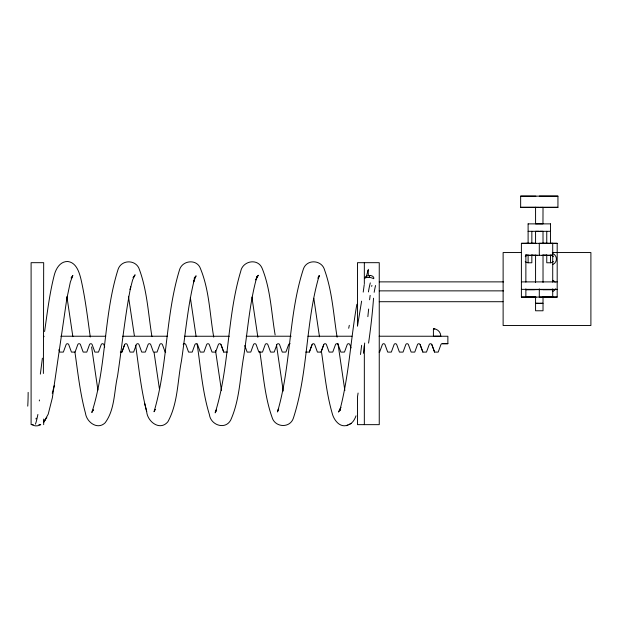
<?xml version="1.0" encoding="UTF-8"?>
<svg xmlns="http://www.w3.org/2000/svg" width="622" height="622" viewBox="0 0 622 622"><rect width="100%" height="100%" fill="white"/><g stroke="black" fill="none" stroke-linecap="round" stroke-linejoin="round"><path stroke-width="0.93" d="M557.942 207.328L520.653 207.328L520.653 196.14L557.942 196.14L557.942 207.328L542.687 207.367M543.022 296.678L543.022 310.775L535.565 310.775L535.565 296.678M535.565 282.466L535.565 255.004M538.621 223.858L535.581 223.866L535.565 207.328L538.963 207.32M543.022 282.466L543.022 255.004M539.297 223.858L542.959 223.866L543.022 207.328L539.632 207.32M368.644 309.033L367.859 316.668M364.337 283.702L364.337 262.678L379.249 262.678L379.249 424.655L357.471 424.647L357.471 397.007L358.085 393.034M364.243 284.557L363.217 292.107M369.6 299.788L370.144 295.388M363.427 353.257L364.694 343.025M43.392 373.48L43.68 262.678L31.1 262.678L31.1 424.655M44.59 331.565C47.28 312.866 49.48 294.019 54.13 275.686C55.708 269.015 59.984 261.24 67.829 261.497C76.257 262.57 79.173 271.977 80.922 279.021C85.3 298.125 87.554 317.632 90.276 337.015M356.88 304.267C350.614 339.441 349.051 375.509 339.884 410.116L340.887 407.301L338.438 412.028L340.584 409.649L339.41 410.201M39.474 399.969L39.31 400.933M361.607 301.157L357.471 326.208L357.471 262.686L364.337 262.694M371.668 286.4L371.886 285.428M36.146 418.163L35.952 418.964M120.341 352.068L121.928 352.099L124.641 344.611A1.415 1.415 0 0 1 127.3 344.642L130.014 352.099L133.637 352.068L136.35 344.611A1.415 1.415 0 0 1 139.017 344.611L141.73 352.099L145.354 352.068L148.067 344.611A1.415 1.415 0 0 1 150.726 344.611L153.44 352.099L157.063 352.099L159.776 344.611A1.415 1.415 0 0 1 162.443 344.642L165.157 352.099L165.724 352.068M121.928 352.099L124.641 344.642M305.721 352.099L309.336 352.068L312.057 344.611A1.415 1.415 0 0 1 314.716 344.642L317.43 352.099L321.053 352.099L323.767 344.642A1.415 1.415 0 0 1 326.433 344.611L329.147 352.099L332.77 352.068L335.483 344.611A1.415 1.415 0 0 1 338.143 344.642L340.856 352.099L344.479 352.068L347.193 344.611A1.415 1.415 0 0 1 349.859 344.642L351.041 347.908M309.336 352.099L312.057 344.642M321.053 352.068L323.767 344.611M356.025 415.83C354.804 419.065 353.016 422.711 349.712 424.188M45.523 419.383L43.68 422.268L48.213 414.166L52.38 397.676L66.958 297.782L66.601 299.788L70.356 281.991L72.852 275.468L71.095 278.081L72.292 276.642M155.189 409.501L154.038 411.748C167.707 365.689 165.39 316.209 179.416 270.205C182.021 260.113 197.197 258.542 200.564 268.875C209.389 290.396 209.754 314.382 213.727 337.101M277.466 411.119L278.687 408.864L277.474 411.966C291.22 365.394 288.297 315.152 303.412 268.953C306.91 258.76 322.064 259.848 324.614 270.127C332.335 291.625 333.493 314.794 337.108 337.194M154.357 410.777L155.166 409.432M45.009 420.169L46.837 417.323M132.991 277.544L135.098 274.792L132.626 279.916L130.138 289.518L130.721 286.851C124.913 316.419 122.005 346.454 117.527 376.232C114.02 391.673 114.938 409.641 105.118 422.812C97.561 430.268 86.629 422.19 85.494 413.288C80.067 393.205 77.851 372.446 74.904 351.904M194.593 277.645L196.101 275.803L193.629 281.844L194.453 279.068C187.735 305.962 185.504 333.734 181.422 361.102C177.464 381.278 177.97 403.367 167.878 421.77C159.901 431.373 147.321 421.599 146.668 411.484C141.031 389.761 138.799 367.345 135.627 345.171M92.227 411.111L93.424 409.797L91.815 412.518C106.782 366.249 103.369 315.696 118.118 269.287C121.57 259.187 136.521 259.444 139.476 269.769C147.305 291.127 148.261 314.32 151.947 336.611M256.528 277.171L258.309 275.258L255.852 279.9L256.886 276.821C249.717 302.416 247.883 329.139 243.886 355.341C239.999 376.971 239.804 399.969 230.622 420.247C225.094 430.191 210.687 425.005 209.443 414.726C202.383 391.743 200.712 367.54 197.088 343.873M194.087 278.259L195.277 277.047M318.153 277.288L319.273 276.152L318.052 278.361L319.226 275.515C305.48 321.994 308.356 372.119 293.335 418.264C289.821 428.667 274.667 427.446 271.993 417.129C264.552 396.012 263.254 373.355 259.755 351.383M216.487 410.481L215.298 411.57L216.51 410.022L215.173 412.868C229.565 367.042 226.867 317.391 240.714 271.355C242.619 260.968 257.64 257.858 262.056 268.129C270.679 289.269 271.324 312.633 275.134 334.924M321.613 352.775C324.637 372.959 326.48 393.485 332.156 413.156C333.757 420.021 340.094 428.449 347.978 424.997M346.532 425.681L351.135 423.52M520.653 207.328L535.9 207.289M33.238 424.577L31.815 424.647A8.716 8.646 66.5 0 0 40.733 424.655L38.914 424.562M536.086 297.114L521.399 297.075L521.399 243.319L534.438 243.28M542.508 297.114L557.188 297.075L557.188 243.319L550.447 243.35M521.399 297.075L534.438 297.036M440.811 336.238L440.827 336.238A7.456 7.456 0 0 0 433.41 328.781L433.41 336.253M535.565 243.637L535.565 231.322L538.963 231.314M539.974 231.314L543.006 231.322L543.022 243.637M535.83 303.311L538.621 303.303M535.565 303.287L543.022 303.326L539.632 303.303M440.656 336.245L434.459 336.222M549.965 255.347L552.717 255.339L542.089 255.277M534.64 289.658L525.87 289.642L536.506 289.58M541.156 289.58L552.717 289.595L543.022 289.658M535.9 196.179L520.653 196.14M539.297 196.101L557.942 196.14M528.109 223.873L550.478 223.873M528.109 231.314L550.478 231.314M536.086 243.357L531.188 243.35M552.717 243.334L525.87 243.334M542.508 243.357L547.414 243.35M521.446 252.548L503.12 252.548L503.12 325.508L590.9 325.508L590.9 252.548L552.313 252.548M528.747 255.331L525.87 255.331L532.821 255.284M531.623 255.331L537.439 255.277M543.13 255.331L546.963 255.331M549.84 255.331L552.717 255.331L525.87 255.3L528.63 255.347M543.022 255.354L546.66 255.354M525.248 261.427A3.732 3.732 0 0 0 528.109 262.772L531.841 262.779L531.841 254.903M553.347 261.427A3.732 3.732 0 0 1 550.478 262.772L546.754 262.764L546.754 254.903M379.249 281.875L503.633 281.875M521.399 281.898L557.188 281.898M521.399 289.354L557.188 289.354M525.87 289.603L552.717 289.634M379.249 290.871L503.633 290.863M379.249 301.709L503.027 301.709M60.824 336.222L105.763 336.253M122.612 336.253L167.543 336.222M184.392 336.253L229.331 336.253M246.18 336.222L291.112 336.222M307.968 336.253L351.966 336.222M379.109 336.222L447.871 336.253L447.871 343.709L442.234 343.709A1.415 1.415 0 0 0 440.905 344.642L438.191 352.099L434.568 352.099L431.855 344.642A1.415 1.415 0 0 0 429.188 344.642L426.474 352.099L422.851 352.099L420.138 344.642A1.415 1.415 0 0 0 417.471 344.642L414.757 352.099L411.134 352.068L408.421 344.611A1.415 1.415 0 0 0 405.762 344.642L403.048 352.099L399.425 352.099L396.712 344.611A1.415 1.415 0 0 0 394.045 344.642L391.331 352.099L387.708 352.099L384.995 344.611A1.415 1.415 0 0 0 382.336 344.642L379.622 352.099L379.055 352.068M442.234 343.678L447.871 343.678M183.202 344.642A1.415 1.415 0 0 1 185.869 344.642L188.583 352.099L192.206 352.099L194.919 344.611A1.415 1.415 0 0 1 197.578 344.642L200.3 352.099L203.915 352.068L206.636 344.611A1.415 1.415 0 0 1 209.295 344.642L212.009 352.099L215.632 352.099L218.345 344.611A1.415 1.415 0 0 1 221.012 344.642L223.726 352.099L227.349 352.068M528.156 243.35L521.399 243.319M531.934 255.354L534.64 255.354M557.188 243.319L539.297 243.28L539.297 255.277M557.188 297.075L539.297 297.036L539.297 289.58M433.783 328.789L434.825 328.921M431.855 344.611L434.568 352.068M420.138 344.611L422.851 352.068M244.773 345.544L247.152 352.099L250.775 352.068L253.488 344.611A1.415 1.415 0 0 1 256.147 344.611L258.861 352.099L262.484 352.099L265.197 344.611A1.415 1.415 0 0 1 267.864 344.642L270.578 352.099L274.201 352.068L276.914 344.611A1.415 1.415 0 0 1 279.573 344.642L282.287 352.099L285.91 352.068L288.624 344.611A1.415 1.415 0 0 1 290.163 343.725M221.012 344.611L223.726 352.068M104.721 346.975L103.874 344.611A1.415 1.415 0 0 0 101.215 344.611L98.494 352.099L94.878 352.099L92.157 344.611A1.415 1.415 0 0 0 89.498 344.642L86.785 352.099L83.161 352.068L80.448 344.611A1.415 1.415 0 0 0 77.781 344.611L75.068 352.099L71.444 352.099L68.731 344.611A1.415 1.415 0 0 0 66.072 344.642L63.358 352.099L59.735 352.068L58.888 349.743M144.677 403.468L146.668 411.484M283.243 391.059L276.44 344.689M128.443 296.243L134.344 335.585M344.845 390.554L337.94 343.36M251.902 297.052L257.866 337.279M221.471 390.655L215.515 350.45M66.904 296.624L72.867 336.665M190.324 297.44L196.093 336.448M97.895 390.01L91.597 346.936M313.822 298.303L319.483 336.829M159.349 388.416L154.108 352.721M552.717 243.303L552.717 282.108M552.717 288.888L552.717 297.091L525.87 297.091L525.87 288.888M550.478 223.858L550.478 243.459M550.478 262.779L550.478 255.331A3.732 3.732 0 0 1 553.347 256.661M546.754 231.314L546.754 243.124M539.297 288.888L539.297 289.354M531.841 231.314L531.841 243.124M528.109 223.858L528.109 243.459M528.109 262.779L528.109 255.331A3.732 3.732 0 0 0 525.248 256.661M525.87 254.553L525.87 282.108M364.337 345.941L364.337 424.655M43.975 336.222L43.975 336.72M43.68 419.072L43.68 424.655M552.717 253.512A5.963 5.963 0 0 1 552.717 264.575M555.664 288.849A5.963 5.963 0 0 1 552.717 291.423M552.717 280.359A5.963 5.963 0 0 1 555.166 282.201M364.764 278.057A8.716 6.725 10.8 0 1 373.705 278.695A4.852 2.846 -4.2 0 0 372.625 276.285A4.455 2.535 -1.4 0 0 369.903 275.437M369.274 277.404A8.716 0.809 -85.7 0 1 369.88 275.499M364.826 278.057A4.649 2.496 0 0 1 369.857 275.639M367.983 270.321A77.004 14.967 -71.7 0 1 368.341 274.893M52.248 393.275A77.563 2.309 -74.1 0 1 54.269 385.656M42.389 358.179A82.205 2.815 -83.3 0 1 40.344 374.125M37.895 414.462A81.342 3.437 -82.6 0 1 35.415 424.157M28.146 392.373A79.919 11.017 84.5 0 1 27.749 406.143M44.045 420.97A8.716 8.646 66.5 0 1 43.68 421.662M374.164 292.301A81.101 20.324 88.2 0 1 375.548 285.529M368.418 291.928A78.807 25.144 82.9 0 1 370.3 282.886M366.241 277.451A81.529 11.344 -88.7 0 1 368.434 269.318M373.534 298.21A81.676 8.716 -81.7 0 1 368.566 343.111M361.646 345.296A82.197 0.708 -82.9 0 1 360.488 354.509M349.3 325.322A80.075 2.931 -78.1 0 1 348.701 328.268"/></g></svg>
